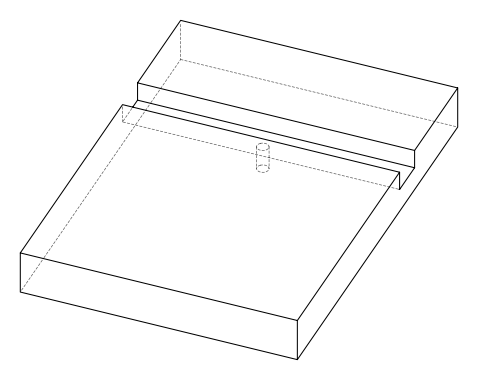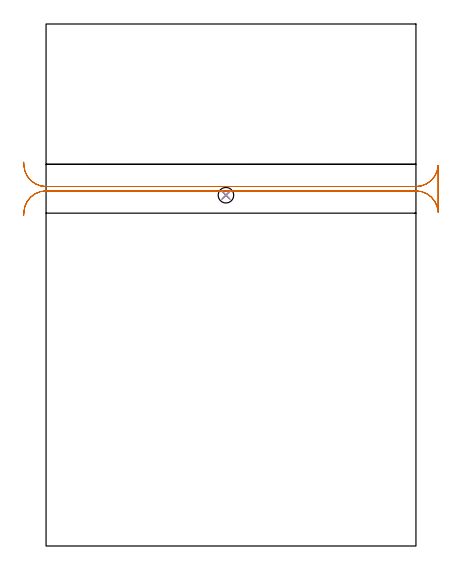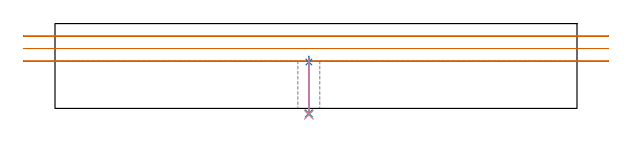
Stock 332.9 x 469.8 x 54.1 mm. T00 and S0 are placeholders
(PLAN: 4 operations, 3 tool changes, 5.4 min)
(1 MILL_RECTANGULAR_SLOT | SLOT_RECTANGULAR | UGT0201_019 | Follow Part, ap 10, ae 75% | 5.06 min | 349452 mm3)
(2 SPOT_DRILL | STEP1HOLE | NXT0321_9005460120000 | 0.04 min | 45 mm3)
(3 DRILL_THROUGH_HOLE_INTO_CENTER | STEP1HOLE | NXT0301_062 | 0.15 min | 1916 mm3)
(4 DRILL_TO_ENLARGE_THROUGH_HOLE | STEP1HOLE | NXT0301_104 | 0.15 min | 2685 mm3)
(TOOL UGT0201_019 | End mill 40 mm | D40 FL63 Z6)
(TOOL NXT0321_9005460120000 | NC Spot Drill, 142deg, 12mm, Carbide, Uncoated | D12 PA142 FL30 Z2)
(TOOL NXT0301_062 | Carbide Drill 9.1mm [860.1-0910-027A1-MM 2214] | D9.1 PA140 FL47 Z2)
(TOOL NXT0301_104 | Carbide Drill 14mm [860.1-1400-112A1-MM 2214] | D14 PA140 FL123 Z2)
(OP 1 MILL_RECTANGULAR_SLOT)
G17 G21 G94 G90
T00 M6
G54
G17 G0 G90 X-20.134 Y297.7 S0 M3
G43 Z64.1 H0
Z46.133
G94 G1 X-19.97 Y300.695 F250.
G2 X0. Y319.6 R20. F500.
G1 X332.9
G2 X352.87 Y300.695 R20.
G1 X352.9
Y342.405
X352.87
G2 X332.9 Y323.5 R20.
G1 X0.
G2 X-19.97 Y342.405 R20.
G1 X-20.134 Y345.4 F250.
G0 Y297.7 Z38.167
G1 X-19.97 Y300.695
G2 X0. Y319.6 R20. F500.
G1 X332.9
G2 X352.87 Y300.695 R20.
G1 X352.9
Y342.405
X352.87
G2 X332.9 Y323.5 R20.
G1 X0.
G2 X-19.97 Y342.405 R20.
G1 X-20.134 Y345.4 F250.
G0 Y297.7 Z30.2
G1 X-19.97 Y300.695
G2 X0. Y319.6 R20. F500.
G1 X332.9
G2 X352.87 Y300.695 R20.
G1 X352.9
Y342.405
X352.87
G2 X332.9 Y323.5 R20.
G1 X0.
G2 X-19.97 Y342.405 R20.
G1 X-20.134 Y345.4 F250.
G0 Z64.1
M5
M2
(OP 2 SPOT_DRILL)
G17 G21 G94 G90
T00 M6
G54
G17 G0 G90 X161.9 Y315.7 S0 M3
G43 Z64.1 H0
G94 G81 G98 Z29.593 F250. R33.2
G80
M5
M2
(OP 3 DRILL_THROUGH_HOLE_INTO_CENTER)
G17 G21 G94 G90
T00 M6
G54
G17 G0 G90 X161.9 Y315.7 S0 M3
G43 Z64.1 H1
G94 G73 G98 Z-3.156 F250. Q8.339 R32.2
G80
M5
M2
(OP 4 DRILL_TO_ENLARGE_THROUGH_HOLE)
G17 G21 G94 G90
T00 M6
G54
G17 G0 G90 X161.9 Y315.7 S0 M3
G43 Z64.1 H1
G94 G81 G98 Z-4.048 F250. R32.2
G80
M5
M2
